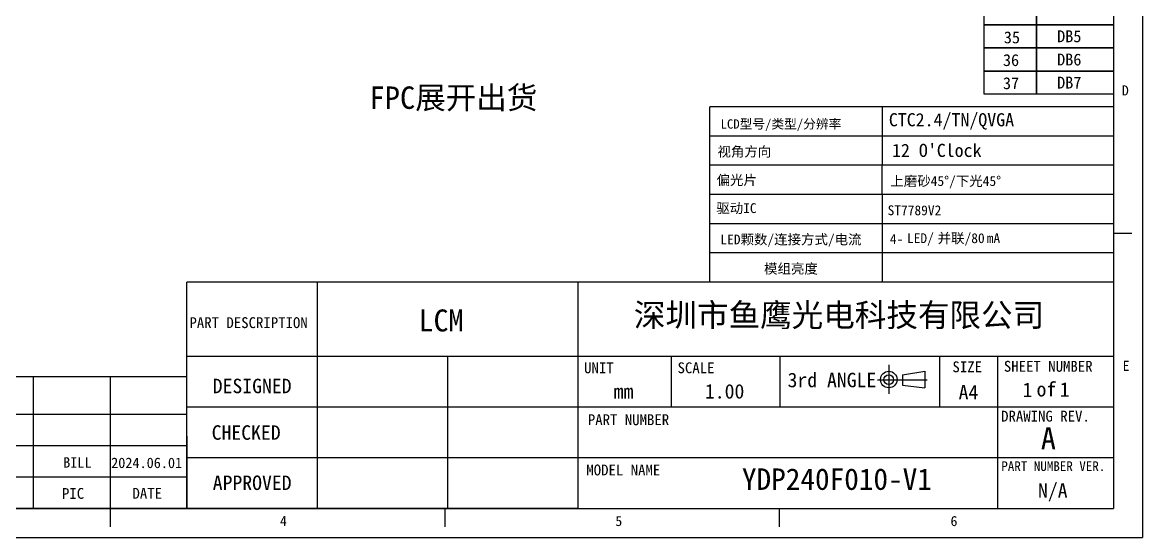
# Model space of a CAD drawing. Header units: millimetres. Extents: x 774 to 1087, y 444 to 661.
# Drawn here: x 917.2 to 1086.7, y 443.7 to 521.7 of the extents above; entities that cross this region are included whole.
import ezdxf
from ezdxf.enums import TextEntityAlignment as Align

# ---------------------------------------------------------------- set-up
doc = ezdxf.new("R2010")
doc.units = ezdxf.units.MM
for name, color, linetype in [('C00-00-00', 7, 'Continuous'), ('text', 4, 'Continuous'), ('标注', 3, 'Continuous')]:
    doc.layers.add(name, color=color, linetype=linetype)
doc.styles.add('宋', font='', dxfattribs={"height": 2})
doc.styles.add('宋体', font='')
doc.styles.get('宋').set_extended_font_data('SimSun')
doc.styles.get('宋体').set_extended_font_data('SimSun')

# ---------------------------------------------------------------- blocks, each defined once
blk = doc.blocks.new('THIRD-PROJ_BL0')
at = {"linetype": 'Continuous'}
blk.add_line((257.13, 38.11), (257.13, 34.11), dxfattribs=at)
at = {"color": 7, "linetype": 'Continuous'}
for p, q in [((259.04, 36.73), (262.11, 37.22)), ((262.11, 37.22), (262.11, 34.94)), ((255.59, 36.06), (262.41, 36.06)), ((259.04, 36.73), (259.04, 35.31)), ((259.04, 35.31), (262.11, 34.94))]:
    blk.add_line(p, q, dxfattribs=at)
for centre, radius in [((257.13, 36.08), 1.14), ((257.13, 36.06), 0.67)]:
    blk.add_circle(centre, radius, dxfattribs=at)

msp = doc.modelspace()

# ---------------------------------------------------------------- linework, layer by layer
at = {"color": 7, "linetype": 'Continuous'}
for p in [(1086.703, 660.786), (774.282, 443.735)]:
    msp.add_line(p, (1086.703, 443.735), dxfattribs=at)
at = {"linetype": 'Continuous'}
for p, q in [((1082.318, 656.401), (1082.318, 448.12)), ((1082.318, 489.776), (1085.059, 489.776)), ((778.666, 448.12), (1082.318, 448.12)), ((930.503, 448.12), (930.503, 445.379)), ((981.115, 448.12), (981.115, 445.379)), ((1031.728, 448.12), (1031.728, 445.379))]:
    msp.add_line(p, q, dxfattribs=at)
at = {"color": 4, "linetype": 'Continuous'}
for p, q in [((1082.318, 508.912), (1021.207, 508.912)), ((1021.207, 482.377), (1021.207, 508.912)), ((1047.366, 500.067), (1047.366, 508.912)), ((1082.318, 504.49), (1021.207, 504.49)), ((1082.318, 500.067), (1021.207, 500.067)), ((1047.301, 495.644), (1047.301, 500.067)), ((1082.318, 495.644), (1021.207, 495.644)), ((1047.366, 482.377), (1047.366, 495.644)), ((1082.318, 491.222), (1021.207, 491.222)), ((1082.318, 486.799), (1021.207, 486.799)), ((942.112, 448.12), (942.112, 482.377)), ((1082.318, 482.377), (942.112, 482.377)), ((961.844, 448.12), (961.844, 482.377)), ((1001.308, 448.12), (1001.308, 482.377)), ((1082.318, 482.377), (1014.861, 482.377)), ((1001.308, 448.12), (1001.308, 478.266)), ((1001.308, 471.14), (942.112, 471.14)), ((981.576, 448.12), (981.576, 471.14)), ((1082.318, 471.14), (1001.308, 471.14)), ((1015.449, 463.467), (1015.449, 471.14)), ((1031.892, 463.467), (1031.892, 471.14)), ((1056.009, 463.467), (1056.009, 471.14)), ((1064.779, 448.12), (1064.779, 471.14)), ((942.112, 468.066), (865.011, 468.066)), ((918.872, 448.12), (918.872, 468.066)), ((930.492, 468.066), (930.492, 448.12)), ((1001.308, 463.467), (942.112, 463.467)), ((1082.318, 463.467), (1001.308, 463.467)), ((942.112, 462.352), (865.011, 462.352)), ((942.112, 459.082), (942.112, 448.12)), ((942.112, 457.608), (865.011, 457.608)), ((1001.308, 455.793), (942.112, 455.793)), ((1082.318, 455.793), (1001.308, 455.793)), ((942.112, 452.864), (865.011, 452.864)), ((942.112, 448.12), (848.03, 448.12)), ((1001.308, 448.12), (942.112, 448.12))]:
    msp.add_line(p, q, dxfattribs=at)
at = {"layer": 'C00-00-00', "lineweight": 13}
for points in [[(1082.318, 641.192), (1082.318, 504.49)], [(1057.718, 508.912), (1082.318, 508.912)]]:
    msp.add_lwpolyline(points, dxfattribs=at)
at = {"layer": 'text', "color": 0}
for points in [[(1062.75, 524.81), (1070.661, 524.81), (1070.661, 521.313), (1062.75, 521.313)], [(1070.661, 524.81), (1082.318, 524.81), (1082.318, 521.313), (1070.661, 521.313)], [(1062.75, 521.313), (1070.661, 521.313), (1070.661, 517.816), (1062.75, 517.816)], [(1070.661, 521.313), (1082.318, 521.313), (1082.318, 517.816), (1070.661, 517.816)], [(1062.75, 517.816), (1070.661, 517.816), (1070.661, 514.319), (1062.75, 514.319)], [(1070.661, 517.816), (1082.318, 517.816), (1082.318, 514.319), (1070.661, 514.319)], [(1062.75, 514.319), (1070.661, 514.319), (1070.661, 510.821), (1062.75, 510.821)], [(1070.661, 514.319), (1082.318, 514.319), (1082.318, 510.821), (1070.661, 510.821)]]:
    msp.add_lwpolyline(points, close=True, dxfattribs=at)

# ---------------------------------------------------------------- block references
at = {"color": 4, "linetype": 'Continuous', "xscale": 1.096215120000124, "yscale": 1.096215120000124, "zscale": 1.096215120000124}
msp.add_blockref('THIRD-PROJ_BL0', (766.434, 428.094), dxfattribs=at)

# ---------------------------------------------------------------- texts
at = {"color": 3, "style": '宋体'}
msp.add_text('FPC展开出货', height=3.3877, dxfattribs=at).set_placement((969.735, 508.597))
at = {"color": 4, "linetype": 'Continuous', "style": '宋体'}
for s, height, p in [('D', 1.535, (1083.57, 510.619)), ('PART DESCRIPTION', 1.64432, (942.49, 475.431)), ('UNIT', 1.6443, (1002.198, 468.604)), ('SCALE', 1.6443, (1016.339, 468.604)), ('SIZE', 1.6443, (1057.929, 468.745)), ('SHEET NUMBER', 1.64432, (1065.713, 468.826)), ('E', 1.535, (1083.689, 468.956)), ('3rd ANGLE', 2.1924, (1032.988, 466.482)), ('DRAWING REV.', 1.64432, (1065.298, 461.287)), ('PART NUMBER', 1.64432, (1002.77, 460.744)), ('MODEL NAME', 1.6443, (1002.543, 453.142)), ('PART NUMBER VER.', 1.4455, (1065.327, 453.823)), ('4', 1.535, (956.197, 445.502)), ('5', 1.535, (1006.929, 445.484)), ('6', 1.535, (1057.641, 445.476))]:
    msp.add_text(s, height=height, dxfattribs=at).set_placement(p)
at = {"color": 0, "linetype": 'Continuous', "style": '宋体'}
for s, height, rotation, p in [('LCD型号/类型/分辨率', 1.40968, 359.99988, (1031.988, 505.61)), ('视角方向', 1.4917, 359.99988, (1026.445, 501.388)), ('偏光片', 1.4917, 0.00012, (1025.295, 497.082)), ('驱动IC', 1.4917, 0.00012, (1025.254, 492.834)), ('LED颗数/连接方式/电流', 1.49173, 0.00012, (1033.499, 488.095)), ('模组亮度', 1.4917, 0.00012, (1033.499, 483.673))]:
    msp.add_text(s, height=height, rotation=rotation, dxfattribs=at).set_placement(p, align=Align.CENTER)
at = {"color": 1}
for s, height, style, p in [('LED/', 1.4926, '宋体', (1051.056, 488.284)), ('并联/80', 1.4926, '宋体', (1055.691, 488.284)), ('4-', 1.4926, '宋体', (1048.465, 488.171)), ('mA', 1.4926, '宋体', (1063.121, 488.284)), ('BILL', 1.5788, '宋体', (923.385, 454.319)), ('2024.06.01', 1.5788, '宋', (930.645, 454.256))]:
    msp.add_text(s, height=height, dxfattribs=dict(at, style=style)).set_placement(p)
at = {"color": 1, "linetype": 'Continuous', "style": '宋体'}
for s, height, p in [('LCM ', 3.3298, (981.69, 474.919)), ('A', 3.33, (1072.448, 457.106))]:
    msp.add_text(s, height=height, dxfattribs=at).set_placement(p, align=Align.CENTER)
at = {"color": 4, "linetype": 'Continuous', "style": '宋体'}
for s, height, p in [('DESIGNED', 2.1924, (951.978, 465.579)), ('mm', 2.1924, (1008.172, 464.767)), ('1.00', 2.1924, (1023.464, 464.767)), ('A4', 2.1924, (1060.357, 464.634)), ('1', 2.192, (1069.287, 464.997)), ('of', 2.1924, (1072.15, 465.083)), ('1', 2.192, (1074.918, 465.039)), ('CHECKED', 2.1924, (951.07, 458.534)), ('APPROVED', 2.1924, (951.978, 450.931)), ('DATE', 1.6443, (936.107, 449.615)), ('N/A', 2.1924, (1073.116, 449.754))]:
    msp.add_text(s, height=height, dxfattribs=at).set_placement(p, align=Align.CENTER)
msp.add_text('PIC', height=1.6443, rotation=0.26479, dxfattribs=at).set_placement((924.892, 449.589), align=Align.CENTER)
at = {"color": 1, "insert": (1048.791, 503.312), "char_height": 1.9902, "width": 62.32196, "attachment_point": 1, "style": '宋体'}
msp.add_mtext("12 O'Clock", dxfattribs=at)
at = {"color": 2, "insert": (1016.264, 454.205), "char_height": 3.25, "width": 42.1513, "attachment_point": 1, "style": '宋体'}
msp.add_mtext('\\pi9.81793;{\\C1;YDP240F010-V1}', dxfattribs=at)
at = {"color": 1, "style": '宋体'}
for tag, p, height in [('CTC2.4/TN/QVGA', (1048.308, 505.957), 1.99), ('上磨砂45°/下光45°', (1048.535, 496.934), 1.493), ('ST7789V2', (1048.123, 492.507), 1.493)]:
    msp.add_attdef(tag, p, '', height=height, dxfattribs=at)
at = {"layer": 'text', "color": 0, "style": '宋体'}
for s, p in [('DB5', (1075.61, 519.579)), ('35', (1066.933, 519.412)), ('DB6', (1075.61, 516.061)), ('36', (1066.795, 515.975)), ('37', (1066.795, 512.478)), ('DB7', (1075.61, 512.574))]:
    msp.add_text(s, height=1.8, dxfattribs=at).set_placement(p, align=Align.MIDDLE_CENTER)
at = {"layer": '标注', "color": 30, "insert": (1009.74, 479.152), "char_height": 2, "width": 76.59135, "attachment_point": 1, "style": '宋'}
msp.add_mtext('{\\H1.75x;\\C4;深圳市鱼鹰光电科技有限公司}', dxfattribs=at)

doc.saveas('drawing.dxf')
